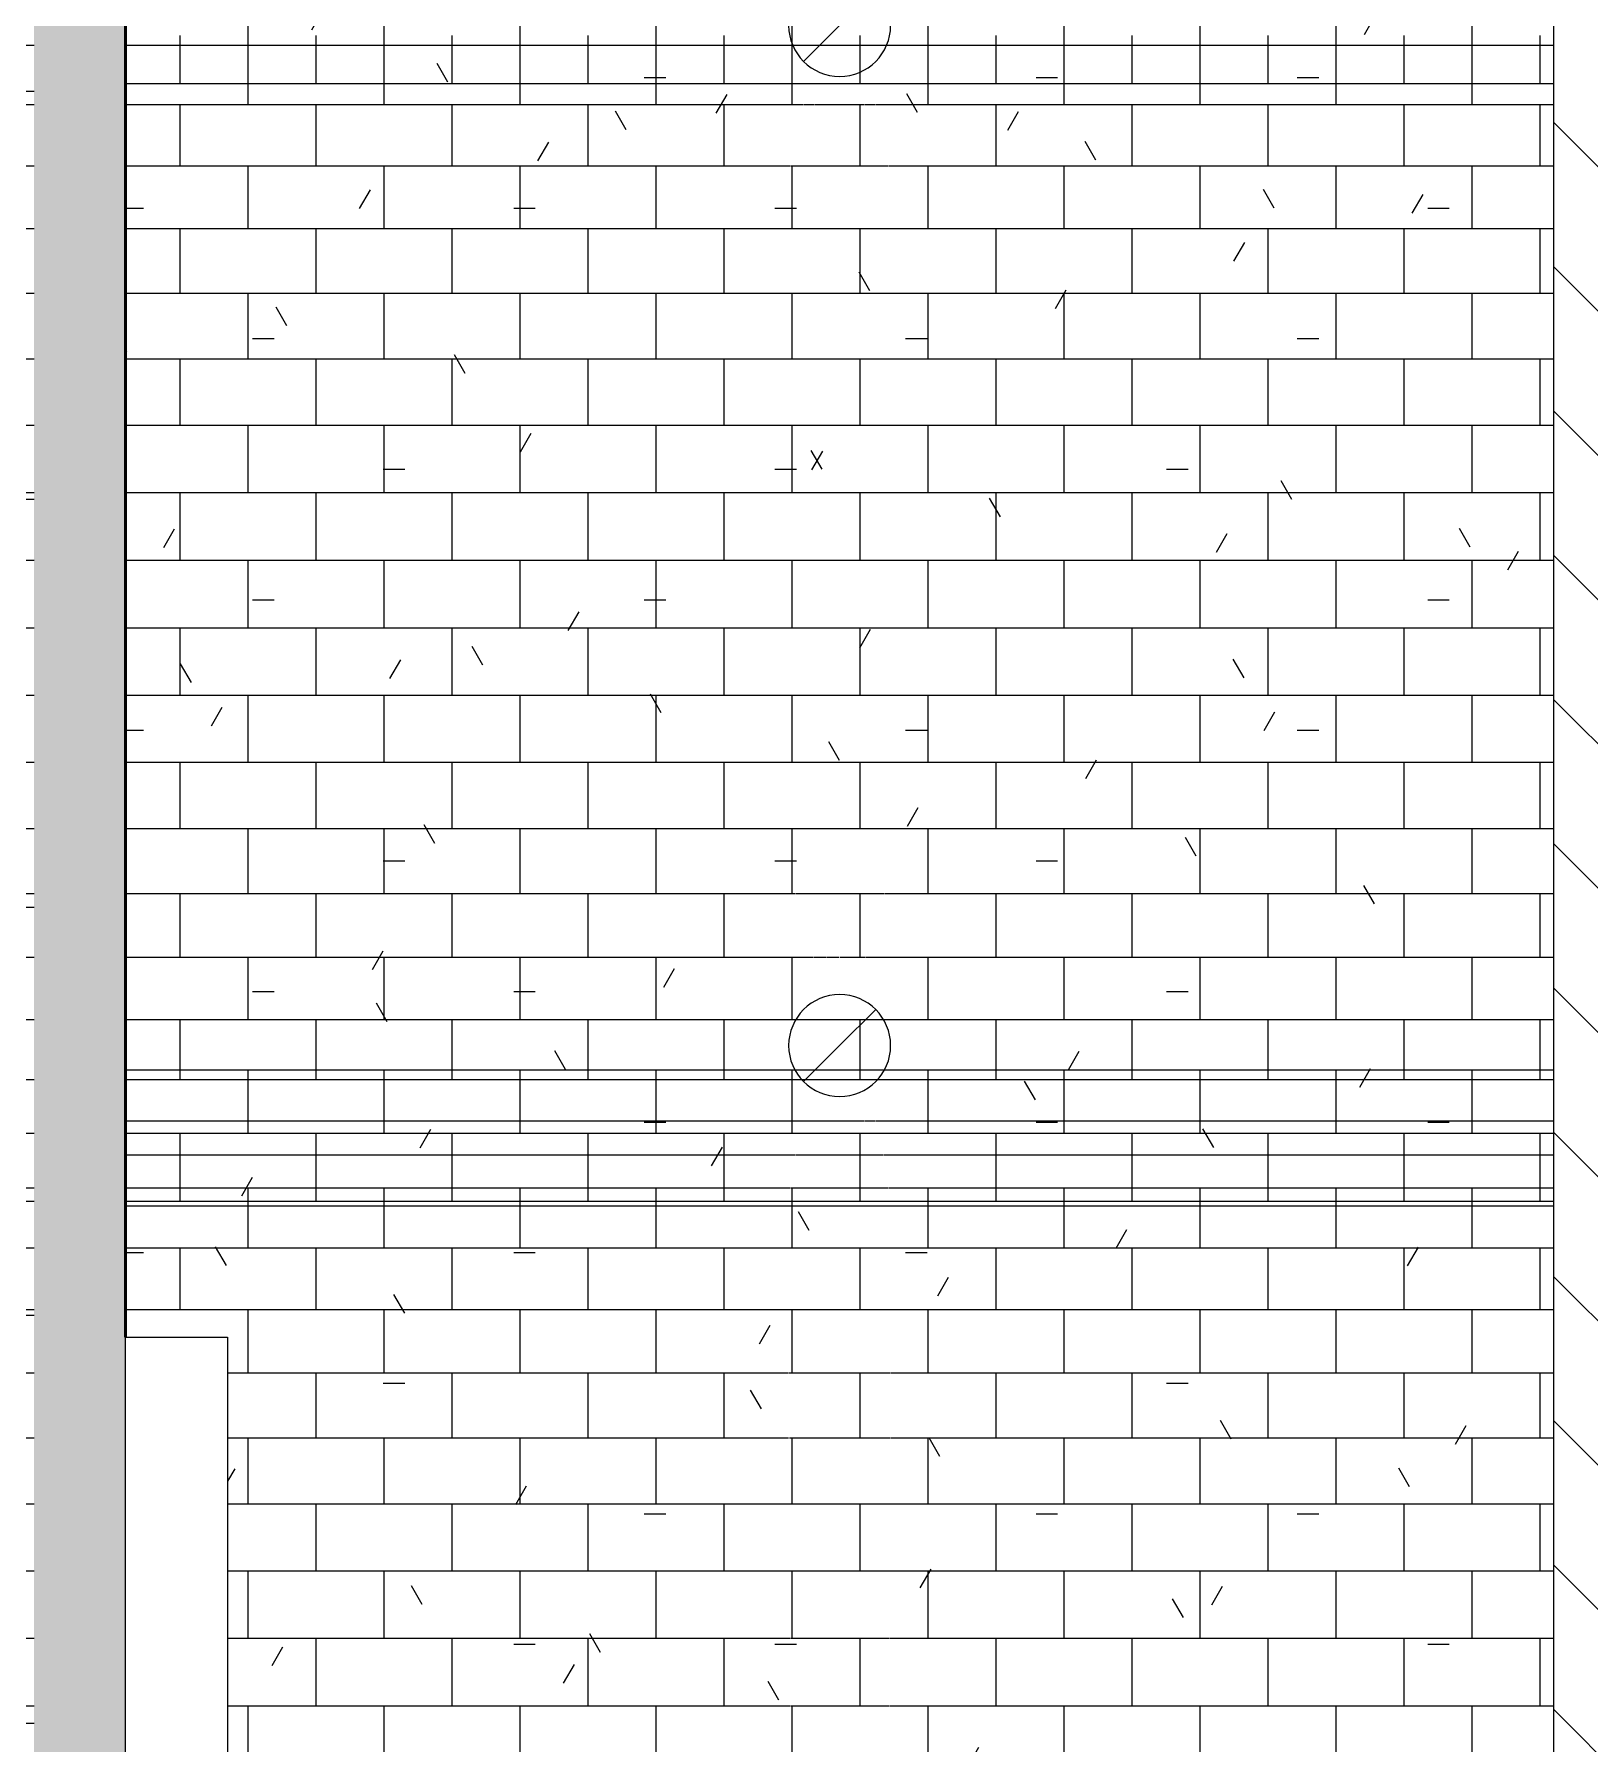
# Model space of a CAD drawing. Header units: inches. Extents: x -956 to 966, y -1111 to 895.
# Drawn here: x 716.8 to 808.3, y 362.8 to 463.4 of the extents above; entities that cross this region are included whole.
import ezdxf

# ---------------------------------------------------------------- set-up
doc = ezdxf.new("R2010")
doc.units = ezdxf.units.IN
doc.header["$MEASUREMENT"] = 0
for name, color, linetype, lineweight in [('A-CLNG', 13, 'Continuous', 13), ('A-CLNG-PATT', 13, 'Continuous', 13), ('A-WALL', 113, 'Continuous', 13), ('A-WALL-PATT', 111, 'Continuous', 13), ('E-LITE-EQPM', 33, 'Continuous', 9), ('I-WALL', 2, 'Continuous', 13), ('Q-SPCQ', 91, 'Continuous', 13)]:
    doc.layers.add(name, color=color, linetype=linetype, lineweight=lineweight)
pattern_1 = [(0, (1137.336, 474.714), (0, -4), []), (270, (1137.336, 474.714), (-4, -4), [4, -4])]

# ---------------------------------------------------------------- blocks, each defined once
blk = doc.blocks.new('FP_1_82-7TH FLOOR TELECOM OVERHEAD ROUTING PLAN')
at = {"layer": 'A-CLNG-PATT', "color": 50}
for p, q in [((618.05, 462.72), (716.77, 462.72)), ((722.15, 462.72), (761.25, 462.72)), ((725.34, 463.29), (725.34, 462.72)), ((729.34, 462.72), (729.34, 460.44)), ((733.34, 463.29), (733.34, 462.72)), ((737.34, 462.72), (737.34, 460.44)), ((741.34, 463.29), (741.34, 462.72)), ((745.34, 462.72), (745.34, 460.44)), ((749.34, 463.29), (749.34, 462.72)), ((753.34, 462.72), (753.34, 460.44)), ((757.34, 463.29), (757.34, 462.72)), ((761.25, 462.72), (761.41, 462.72)), ((761.34, 462.72), (761.34, 460.44)), ((761.41, 462.72), (766.88, 462.72)), ((765.34, 463.29), (765.34, 462.72)), ((766.88, 462.72), (767.04, 462.72)), ((767.05, 462.72), (806.15, 462.72)), ((769.34, 462.72), (769.34, 460.44)), ((773.34, 463.29), (773.34, 462.72)), ((777.34, 462.72), (777.34, 460.44)), ((781.34, 463.29), (781.34, 462.72)), ((785.34, 462.72), (785.34, 460.44)), ((789.34, 463.29), (789.34, 462.72)), ((793.34, 462.72), (793.34, 460.44)), ((797.34, 463.29), (797.34, 462.72)), ((801.34, 462.72), (801.34, 460.44)), ((805.34, 463.29), (805.34, 462.72)), ((729.34, 460.44), (729.34, 459.23)), ((737.34, 460.44), (737.34, 459.23)), ((745.34, 460.44), (745.34, 459.23)), ((753.34, 460.44), (753.34, 459.23)), ((761.34, 460.41), (761.34, 459.23)), ((769.34, 460.41), (769.34, 459.23)), ((777.34, 460.44), (777.34, 459.23)), ((785.34, 460.44), (785.34, 459.23)), ((793.34, 460.44), (793.34, 459.23)), ((801.34, 460.44), (801.34, 459.23)), ((648.03, 459.23), (716.77, 459.23)), ((722.15, 459.23), (761.25, 459.23)), ((725.34, 459.23), (725.34, 455.63)), ((733.34, 459.23), (733.34, 455.63)), ((741.34, 459.23), (741.34, 455.63)), ((749.34, 459.23), (749.34, 455.63)), ((757.34, 459.23), (757.34, 455.63)), ((761.27, 459.23), (761.55, 459.23)), ((761.58, 459.23), (762.03, 459.23)), ((762.06, 459.23), (762.65, 459.23)), ((762.68, 459.23), (763.37, 459.23)), ((763.4, 459.23), (764.9, 459.23)), ((764.92, 459.23), (765.62, 459.23)), ((765.34, 459.23), (765.34, 455.63)), ((765.65, 459.23), (766.24, 459.23)), ((766.27, 459.23), (766.72, 459.23)), ((766.75, 459.23), (767.03, 459.23)), ((767.05, 459.23), (806.15, 459.23)), ((773.34, 459.23), (773.34, 455.63)), ((781.34, 459.23), (781.34, 455.63)), ((789.34, 459.23), (789.34, 455.63)), ((797.34, 459.23), (797.34, 455.63)), ((805.34, 459.23), (805.34, 455.63)), ((648.03, 455.63), (716.77, 455.63)), ((722.15, 455.63), (761.25, 455.63)), ((729.34, 455.63), (729.34, 451.93)), ((737.34, 455.63), (737.34, 451.93)), ((745.34, 455.63), (745.34, 451.93)), ((753.34, 455.63), (753.34, 451.93)), ((761.29, 455.63), (767.01, 455.63)), ((761.34, 455.63), (761.34, 451.93)), ((767.05, 455.63), (806.15, 455.63)), ((769.34, 455.63), (769.34, 451.93)), ((777.34, 455.63), (777.34, 451.93)), ((785.34, 455.63), (785.34, 451.93)), ((793.34, 455.63), (793.34, 451.93)), ((801.34, 455.63), (801.34, 451.93)), ((648.03, 451.93), (716.77, 451.93)), ((722.15, 451.93), (806.15, 451.93)), ((725.34, 451.93), (725.34, 448.13)), ((733.34, 451.93), (733.34, 448.13)), ((741.34, 451.93), (741.34, 448.13)), ((749.34, 451.93), (749.34, 448.13)), ((757.34, 451.93), (757.34, 448.13)), ((765.34, 451.93), (765.34, 448.13)), ((773.34, 451.93), (773.34, 448.13)), ((781.34, 451.93), (781.34, 448.13)), ((789.34, 451.93), (789.34, 448.13)), ((797.34, 451.93), (797.34, 448.13)), ((805.34, 451.93), (805.34, 448.13)), ((648.03, 448.13), (716.77, 448.13)), ((722.15, 448.13), (806.15, 448.13)), ((729.34, 448.13), (729.34, 444.27)), ((737.34, 448.13), (737.34, 444.27)), ((745.34, 448.13), (745.34, 444.27)), ((753.34, 448.13), (753.34, 444.27)), ((761.34, 448.13), (761.34, 444.27)), ((769.34, 448.13), (769.34, 444.27)), ((777.34, 448.13), (777.34, 444.27)), ((785.34, 448.13), (785.34, 444.27)), ((793.34, 448.13), (793.34, 444.27)), ((801.34, 448.13), (801.34, 444.27)), ((648.03, 444.27), (716.77, 444.27)), ((722.15, 444.27), (806.15, 444.27)), ((725.34, 444.27), (725.34, 440.36)), ((733.34, 444.27), (733.34, 440.36)), ((741.34, 444.27), (741.34, 440.36)), ((749.34, 444.27), (749.34, 440.36)), ((757.34, 444.27), (757.34, 440.36)), ((765.34, 444.27), (765.34, 440.36)), ((773.34, 444.27), (773.34, 440.36)), ((781.34, 444.27), (781.34, 440.36)), ((789.34, 444.27), (789.34, 440.36)), ((797.34, 444.27), (797.34, 440.36)), ((805.34, 444.27), (805.34, 440.36)), ((648.03, 440.36), (716.77, 440.36)), ((722.15, 440.36), (806.15, 440.36)), ((729.34, 440.36), (729.34, 436.4)), ((737.34, 440.36), (737.34, 436.4)), ((745.34, 440.36), (745.34, 436.4)), ((753.34, 440.36), (753.34, 436.4)), ((761.34, 440.36), (761.34, 436.4)), ((769.34, 440.36), (769.34, 436.4)), ((777.34, 440.36), (777.34, 436.4)), ((785.34, 440.36), (785.34, 436.4)), ((793.34, 440.36), (793.34, 436.4)), ((801.34, 440.36), (801.34, 436.4)), ((648.03, 436.4), (716.77, 436.4)), ((722.15, 436.4), (806.15, 436.4)), ((725.34, 436.4), (725.34, 432.43)), ((733.34, 436.4), (733.34, 432.43)), ((741.34, 436.4), (741.34, 432.43)), ((749.34, 436.4), (749.34, 432.43)), ((757.34, 436.4), (757.34, 432.43)), ((765.34, 436.4), (765.34, 432.43)), ((773.34, 436.4), (773.34, 432.43)), ((781.34, 436.4), (781.34, 432.43)), ((789.34, 436.4), (789.34, 432.43)), ((797.34, 436.4), (797.34, 432.43)), ((805.34, 436.4), (805.34, 432.43)), ((618.05, 432.43), (716.77, 432.43)), ((722.15, 432.43), (806.15, 432.43)), ((729.34, 432.43), (729.34, 428.45)), ((737.34, 432.43), (737.34, 428.45)), ((745.34, 432.43), (745.34, 428.45)), ((753.34, 432.43), (753.34, 428.45)), ((761.34, 432.43), (761.34, 428.45)), ((769.34, 432.43), (769.34, 428.45)), ((777.34, 432.43), (777.34, 428.45)), ((785.34, 432.43), (785.34, 428.45)), ((793.34, 432.43), (793.34, 428.45)), ((801.34, 432.43), (801.34, 428.45)), ((618.05, 428.45), (716.77, 428.45)), ((722.15, 428.45), (806.15, 428.45)), ((725.34, 428.45), (725.34, 424.48)), ((733.34, 428.45), (733.34, 424.48)), ((741.34, 428.45), (741.34, 424.48)), ((749.34, 428.45), (749.34, 424.48)), ((757.34, 428.45), (757.34, 424.48)), ((765.34, 428.45), (765.34, 424.48)), ((773.34, 428.45), (773.34, 424.48)), ((781.34, 428.45), (781.34, 424.48)), ((789.34, 428.45), (789.34, 424.48)), ((797.34, 428.45), (797.34, 424.48)), ((805.34, 428.45), (805.34, 424.48)), ((618.05, 424.48), (716.77, 424.48)), ((722.15, 424.48), (806.15, 424.48)), ((729.34, 424.48), (729.34, 420.54)), ((737.34, 424.48), (737.34, 420.54)), ((745.34, 424.48), (745.34, 420.54)), ((753.34, 424.48), (753.34, 420.54)), ((761.34, 424.48), (761.34, 420.54)), ((769.34, 424.48), (769.34, 420.54)), ((777.34, 424.48), (777.34, 420.54)), ((785.34, 424.48), (785.34, 420.54)), ((793.34, 424.48), (793.34, 420.54)), ((801.34, 424.48), (801.34, 420.54)), ((618.05, 420.54), (716.77, 420.54)), ((722.15, 420.54), (806.15, 420.54)), ((725.34, 420.54), (725.34, 416.65)), ((733.34, 420.54), (733.34, 416.65)), ((741.34, 420.54), (741.34, 416.65)), ((749.34, 420.54), (749.34, 416.65)), ((757.34, 420.54), (757.34, 416.65)), ((765.34, 420.54), (765.34, 416.65)), ((773.34, 420.54), (773.34, 416.65)), ((781.34, 420.54), (781.34, 416.65)), ((789.34, 420.54), (789.34, 416.65)), ((797.34, 420.54), (797.34, 416.65)), ((805.34, 420.54), (805.34, 416.65)), ((618.05, 416.65), (716.77, 416.65)), ((722.15, 416.65), (806.15, 416.65)), ((729.34, 416.65), (729.34, 412.82)), ((737.34, 416.65), (737.34, 412.82)), ((745.34, 416.65), (745.34, 412.82)), ((753.34, 416.65), (753.34, 412.82)), ((761.34, 416.65), (761.34, 412.82)), ((769.34, 416.65), (769.34, 412.82)), ((777.34, 416.65), (777.34, 412.82)), ((785.34, 416.65), (785.34, 412.82)), ((793.34, 416.65), (793.34, 412.82)), ((801.34, 416.65), (801.34, 412.82)), ((618.05, 412.82), (716.77, 412.82)), ((722.15, 412.82), (761.51, 412.82)), ((725.34, 412.82), (725.34, 409.07)), ((733.34, 412.82), (733.34, 409.07)), ((741.34, 412.82), (741.34, 409.07)), ((749.34, 412.82), (749.34, 409.07)), ((757.34, 412.82), (757.34, 409.07)), ((761.55, 412.82), (766.75, 412.82)), ((765.34, 412.82), (765.34, 409.07)), ((766.78, 412.82), (806.15, 412.82)), ((773.34, 412.82), (773.34, 409.07)), ((781.34, 412.82), (781.34, 409.07)), ((789.34, 412.82), (789.34, 409.07)), ((797.34, 412.82), (797.34, 409.07)), ((805.34, 412.82), (805.34, 409.07)), ((618.05, 409.07), (716.77, 409.07)), ((722.15, 409.07), (761.53, 409.07)), ((729.34, 409.07), (729.34, 405.42)), ((737.34, 409.07), (737.34, 405.42)), ((745.34, 409.07), (745.34, 405.42)), ((753.34, 409.07), (753.34, 405.42)), ((761.34, 409.07), (761.34, 405.42)), ((761.55, 409.07), (762, 409.07)), ((762.03, 409.07), (762.62, 409.07)), ((762.65, 409.07), (763.34, 409.07)), ((763.37, 409.07), (764.12, 409.07)), ((764.18, 409.07), (764.92, 409.07)), ((764.95, 409.07), (765.65, 409.07)), ((765.68, 409.07), (766.27, 409.07)), ((766.3, 409.07), (766.75, 409.07)), ((766.77, 409.07), (806.15, 409.07)), ((769.34, 409.07), (769.34, 405.42)), ((777.34, 409.07), (777.34, 405.42)), ((785.34, 409.07), (785.34, 405.42)), ((793.34, 409.07), (793.34, 405.42)), ((801.34, 409.07), (801.34, 405.42)), ((618.05, 405.42), (716.77, 405.42)), ((722.15, 405.42), (761.55, 405.42)), ((725.34, 405.42), (725.34, 402.44)), ((733.34, 405.42), (733.34, 402.44)), ((741.34, 405.42), (741.34, 402.44)), ((749.34, 405.42), (749.34, 402.44)), ((757.34, 405.42), (757.34, 402.44)), ((766.75, 405.42), (806.15, 405.42)), ((773.34, 405.42), (773.34, 402.44)), ((781.34, 405.42), (781.34, 402.44)), ((789.34, 405.42), (789.34, 402.44)), ((797.34, 405.42), (797.34, 402.44)), ((805.34, 405.42), (805.34, 402.44)), ((725.34, 402.44), (725.34, 401.88)), ((733.34, 402.44), (733.34, 401.88)), ((741.34, 402.44), (741.34, 401.88)), ((749.34, 402.44), (749.34, 401.88)), ((757.34, 402.44), (757.34, 401.88)), ((765.34, 402.44), (765.34, 401.88)), ((773.34, 402.44), (773.34, 401.88)), ((781.34, 402.44), (781.34, 401.88)), ((789.34, 402.44), (789.34, 401.88)), ((797.34, 402.44), (797.34, 401.88)), ((805.34, 402.44), (805.34, 401.88)), ((618.05, 401.88), (716.77, 401.88)), ((722.15, 401.88), (761.15, 401.88)), ((729.34, 401.88), (729.34, 399.6)), ((737.34, 401.88), (737.34, 399.6)), ((745.34, 401.88), (745.34, 399.6)), ((753.34, 401.88), (753.34, 399.6)), ((761.15, 401.88), (761.25, 401.88)), ((761.26, 401.88), (761.55, 401.88)), ((761.34, 401.88), (761.34, 399.6)), ((761.55, 401.88), (761.94, 401.88)), ((761.94, 401.88), (766.36, 401.88)), ((766.36, 401.88), (766.74, 401.88)), ((766.75, 401.88), (767.04, 401.88)), ((767.05, 401.88), (767.14, 401.88)), ((767.15, 401.88), (806.15, 401.88)), ((769.34, 401.88), (769.34, 399.6)), ((777.34, 401.88), (777.34, 399.6)), ((785.34, 401.88), (785.34, 399.6)), ((793.34, 401.88), (793.34, 399.6)), ((801.34, 401.88), (801.34, 399.6))]:
    blk.add_line(p, q, dxfattribs=at)
at = {"layer": 'A-CLNG-PATT', "color": 253}
for p, q in [((761.58, 405.42), (766.72, 405.42)), ((765.34, 405.42), (765.34, 402.44))]:
    blk.add_line(p, q, dxfattribs=at)
blk = doc.blocks.new('FP_1_83-7TH FLOOR TELECOM OVERHEAD ROUTING PLAN')
at = {"layer": 'A-CLNG-PATT', "color": 50}
for p, q in [((725.34, 397.29), (725.34, 395.52)), ((733.34, 397.29), (733.34, 395.52)), ((741.34, 397.29), (741.34, 395.52)), ((749.34, 397.26), (749.34, 395.52)), ((757.34, 397.29), (757.34, 395.52)), ((765.34, 397.29), (765.34, 395.52)), ((773.34, 397.29), (773.34, 395.52)), ((781.34, 397.29), (781.34, 395.52)), ((789.34, 397.29), (789.34, 395.52)), ((797.34, 397.29), (797.34, 395.52)), ((805.34, 397.29), (805.34, 395.52)), ((618.05, 395.52), (716.77, 395.52)), ((722.15, 395.52), (761.15, 395.52)), ((729.34, 395.52), (729.34, 394.44)), ((737.34, 395.52), (737.34, 394.44)), ((745.34, 395.52), (745.34, 394.44)), ((753.34, 395.52), (753.34, 394.44)), ((761.16, 395.52), (761.25, 395.52)), ((761.29, 395.52), (767.01, 395.52)), ((761.34, 395.52), (761.34, 394.44)), ((767.05, 395.52), (767.13, 395.52)), ((767.15, 395.52), (806.15, 395.52)), ((769.34, 395.52), (769.34, 394.44)), ((777.34, 395.52), (777.34, 394.44)), ((785.34, 395.52), (785.34, 394.44)), ((793.34, 395.52), (793.34, 394.44)), ((801.34, 395.52), (801.34, 394.44)), ((729.34, 394.44), (729.34, 391.99)), ((737.34, 394.44), (737.34, 391.99)), ((745.34, 394.44), (745.34, 391.99)), ((753.34, 394.44), (753.34, 391.99)), ((761.34, 394.44), (761.34, 391.99)), ((769.34, 394.44), (769.34, 391.99)), ((777.34, 394.44), (777.34, 391.99)), ((785.34, 394.44), (785.34, 391.99)), ((793.34, 394.44), (793.34, 391.99)), ((801.34, 394.44), (801.34, 391.99)), ((618.05, 391.99), (716.77, 391.99)), ((722.15, 391.99), (761.15, 391.99)), ((725.34, 391.99), (725.34, 388.35)), ((733.34, 391.99), (733.34, 388.35)), ((741.34, 391.99), (741.34, 388.35)), ((749.34, 391.99), (749.34, 388.35)), ((757.34, 391.99), (757.34, 388.35)), ((761.17, 391.99), (767.13, 391.99)), ((765.34, 391.99), (765.34, 388.35)), ((767.15, 391.99), (806.15, 391.99)), ((773.34, 391.99), (773.34, 388.35)), ((781.34, 391.99), (781.34, 388.35)), ((789.34, 391.99), (789.34, 388.35)), ((797.34, 391.99), (797.34, 388.35)), ((805.34, 391.99), (805.34, 388.35)), ((618.05, 388.35), (716.77, 388.35)), ((722.15, 388.35), (761.15, 388.35)), ((729.34, 388.35), (729.34, 384.62)), ((737.34, 388.35), (737.34, 384.62)), ((745.34, 388.35), (745.34, 384.62)), ((753.34, 388.35), (753.34, 384.62)), ((761.17, 388.35), (767.12, 388.35)), ((761.34, 388.35), (761.34, 384.62)), ((767.15, 388.35), (806.15, 388.35)), ((769.34, 388.35), (769.34, 384.62)), ((777.34, 388.35), (777.34, 384.62)), ((785.34, 388.35), (785.34, 384.62)), ((793.34, 388.35), (793.34, 384.62)), ((801.34, 388.35), (801.34, 384.62)), ((648.03, 384.62), (716.77, 384.62)), ((728.15, 384.62), (761.15, 384.62)), ((733.34, 384.62), (733.34, 380.8)), ((741.34, 384.62), (741.34, 380.8)), ((749.34, 384.62), (749.34, 380.8)), ((757.34, 384.62), (757.34, 380.8)), ((761.18, 384.62), (767.11, 384.62)), ((765.34, 384.62), (765.34, 380.8)), ((767.15, 384.62), (806.15, 384.62)), ((773.34, 384.62), (773.34, 380.8)), ((781.34, 384.62), (781.34, 380.8)), ((789.34, 384.62), (789.34, 380.8)), ((797.34, 384.62), (797.34, 380.8)), ((805.34, 384.62), (805.34, 380.8)), ((648.03, 380.8), (716.77, 380.8)), ((728.15, 380.8), (745.15, 380.8)), ((729.34, 380.8), (729.34, 376.92)), ((737.34, 380.8), (737.34, 376.92)), ((745.16, 380.8), (761.15, 380.8)), ((745.34, 380.8), (745.34, 376.92)), ((753.34, 380.8), (753.34, 376.92)), ((761.19, 380.8), (767.11, 380.8)), ((761.34, 380.8), (761.34, 376.92)), ((767.15, 380.8), (806.15, 380.8)), ((769.34, 380.8), (769.34, 376.92)), ((777.34, 380.8), (777.34, 376.92)), ((785.34, 380.8), (785.34, 376.92)), ((793.34, 380.8), (793.34, 376.92)), ((801.34, 380.8), (801.34, 376.92)), ((648.03, 376.92), (716.77, 376.92)), ((728.15, 376.92), (806.15, 376.92)), ((733.34, 376.92), (733.34, 372.99)), ((741.34, 376.92), (741.34, 372.99)), ((749.34, 376.92), (749.34, 372.99)), ((757.34, 376.92), (757.34, 372.99)), ((765.34, 376.92), (765.34, 372.99)), ((773.34, 376.92), (773.34, 372.99)), ((781.34, 376.92), (781.34, 372.99)), ((789.34, 376.92), (789.34, 372.99)), ((797.34, 376.92), (797.34, 372.99)), ((805.34, 376.92), (805.34, 372.99)), ((648.03, 372.99), (716.77, 372.99)), ((728.15, 372.99), (806.15, 372.99)), ((729.34, 372.99), (729.34, 369.02)), ((737.34, 372.99), (737.34, 369.02)), ((745.34, 372.99), (745.34, 369.02)), ((753.34, 372.99), (753.34, 369.02)), ((761.34, 372.99), (761.34, 369.02)), ((769.34, 372.99), (769.34, 369.02)), ((777.34, 372.99), (777.34, 369.02)), ((785.34, 372.99), (785.34, 369.02)), ((793.34, 372.99), (793.34, 369.02)), ((801.34, 372.99), (801.34, 369.02)), ((648.03, 369.02), (716.77, 369.02)), ((728.15, 369.02), (761.21, 369.02)), ((733.34, 369.02), (733.34, 365.04)), ((741.34, 369.02), (741.34, 365.04)), ((749.34, 369.02), (749.34, 365.04)), ((757.34, 369.02), (757.34, 365.04)), ((761.25, 369.02), (767.05, 369.02)), ((765.34, 369.02), (765.34, 365.04)), ((767.09, 369.02), (806.15, 369.02)), ((773.34, 369.02), (773.34, 365.04)), ((781.34, 369.02), (781.34, 365.04)), ((789.34, 369.02), (789.34, 365.04)), ((797.34, 369.02), (797.34, 365.04)), ((805.34, 369.02), (805.34, 365.04)), ((648.03, 365.04), (716.77, 365.04)), ((728.15, 365.04), (761.21, 365.04)), ((729.34, 365.04), (729.34, 361.07)), ((737.34, 365.04), (737.34, 361.07)), ((745.34, 365.04), (745.34, 361.07)), ((753.34, 365.04), (753.34, 361.07)), ((761.25, 365.04), (767.05, 365.04)), ((761.34, 365.04), (761.34, 361.07)), ((767.08, 365.04), (806.15, 365.04)), ((769.34, 365.04), (769.34, 361.07)), ((777.34, 365.04), (777.34, 361.07)), ((785.34, 365.04), (785.34, 361.07)), ((793.34, 365.04), (793.34, 361.07)), ((801.34, 365.04), (801.34, 361.07))]:
    blk.add_line(p, q, dxfattribs=at)
blk = doc.blocks.new('7th Floor Vault5 - 7th Floor Vault-3167908-7TH FLOOR TELECOM OVERHEAD ROUTING PLAN')
at = {"layer": 'A-CLNG-PATT'}
h = blk.add_hatch(dxfattribs=at)
h.set_pattern_fill('FP1_28', color=253, style=0, pattern_type=2)
h.set_pattern_definition(pattern_1)
h.paths.add_polyline_path([(796.29, 460.44), (806.15, 460.44), (806.15, 468.44), (722.15, 468.44), (722.15, 460.44), (792.94, 460.44)], flags=0)
h.paths.add_polyline_path([(715.46, 460.44), (716.77, 460.44), (716.77, 468.44), (618.05, 468.44), (618.05, 460.44), (685.76, 460.44)], flags=0)
h = blk.add_hatch(dxfattribs=at)
h.set_pattern_fill('FP1_28', color=253, style=0, pattern_type=2)
h.set_pattern_definition(pattern_1)
h.paths.add_polyline_path([(806.15, 394.44), (806.15, 402.44), (722.15, 402.44), (722.15, 394.44), (804.56, 394.44)], flags=0)
h.paths.add_polyline_path([(716.77, 394.44), (716.77, 402.44), (618.05, 402.44), (618.05, 394.44), (715.46, 394.44)], flags=0)
at = {"layer": 'A-CLNG', "color": 10, "lineweight": 9}
for p, q in [((761.25, 460.44), (722.15, 460.44)), ((761.25, 460.44), (722.15, 460.44)), ((761.55, 460.44), (761.26, 460.44)), ((761.55, 460.44), (761.26, 460.44)), ((762.03, 460.44), (761.57, 460.44)), ((762.03, 460.44), (761.57, 460.44)), ((762.65, 460.44), (762.04, 460.44)), ((762.65, 460.44), (762.04, 460.44)), ((763.37, 460.44), (762.66, 460.44)), ((763.37, 460.44), (762.66, 460.44)), ((764.92, 460.44), (763.38, 460.44)), ((764.92, 460.44), (763.38, 460.44)), ((765.64, 460.44), (764.92, 460.44)), ((765.64, 460.44), (764.92, 460.44)), ((766.25, 460.44), (765.65, 460.44)), ((766.25, 460.44), (765.65, 460.44)), ((766.73, 460.44), (766.27, 460.44)), ((766.73, 460.44), (766.27, 460.44)), ((767.03, 460.44), (766.75, 460.44)), ((767.03, 460.44), (766.75, 460.44)), ((806.15, 460.44), (767.05, 460.44)), ((806.15, 460.44), (767.05, 460.44)), ((761.15, 402.44), (722.15, 402.44)), ((761.15, 402.44), (722.15, 402.44)), ((761.25, 402.44), (761.15, 402.44)), ((761.25, 402.44), (761.15, 402.44)), ((761.52, 402.44), (761.25, 402.44)), ((761.52, 402.44), (761.25, 402.44)), ((766.77, 402.44), (761.52, 402.44)), ((767.04, 402.44), (766.77, 402.44)), ((767.04, 402.44), (766.77, 402.44)), ((767.15, 402.44), (767.05, 402.44)), ((767.15, 402.44), (767.05, 402.44)), ((806.15, 402.44), (767.15, 402.44)), ((806.15, 402.44), (767.15, 402.44)), ((761.15, 399.44), (722.15, 399.44)), ((761.25, 399.44), (761.16, 399.44)), ((761.55, 399.44), (761.27, 399.44)), ((762.03, 399.44), (761.57, 399.44)), ((762.65, 399.44), (762.05, 399.44)), ((763.37, 399.44), (762.67, 399.44)), ((764.9, 399.44), (763.39, 399.44)), ((765.62, 399.44), (764.92, 399.44)), ((766.24, 399.44), (765.65, 399.44)), ((766.72, 399.44), (766.27, 399.44)), ((767.03, 399.44), (766.75, 399.44)), ((767.14, 399.44), (767.05, 399.44)), ((806.15, 399.44), (767.15, 399.44)), ((761.15, 397.44), (722.15, 397.44)), ((761.25, 397.44), (761.16, 397.44)), ((761.55, 397.44), (761.28, 397.44)), ((766.7, 397.44), (761.59, 397.44)), ((767.02, 397.44), (766.75, 397.44)), ((767.14, 397.44), (767.05, 397.44)), ((806.15, 397.44), (767.15, 397.44)), ((761.15, 394.44), (722.15, 394.44)), ((761.15, 394.44), (722.15, 394.44)), ((767.13, 394.44), (761.16, 394.44)), ((767.13, 394.44), (761.16, 394.44)), ((806.15, 394.44), (767.15, 394.44)), ((806.15, 394.44), (767.15, 394.44))]:
    blk.add_line(p, q, dxfattribs=at)
at = {"layer": 'A-CLNG', "color": 9, "lineweight": 9}
blk.add_line((766.77, 402.44), (761.52, 402.44), dxfattribs=at)
for name in ['FP_1_82-7TH FLOOR TELECOM OVERHEAD ROUTING PLAN', 'FP_1_83-7TH FLOOR TELECOM OVERHEAD ROUTING PLAN']:
    blk.add_blockref(name, (0, 0), dxfattribs=at)
blk = doc.blocks.new('Downlight - Recessed Can - 6_ Incandescent - 277V-3276897-7TH FLOOR TELECOM OVERHEAD ROUTING PLAN')
at = {"layer": 'E-LITE-EQPM', "color": 9}
for q in [(2.12, 2.12), (-2.12, -2.12)]:
    blk.add_line((0, 0), q, dxfattribs=at)
for start, end in [(360, 180), (180, 360)]:
    blk.add_arc((0, 0), 3, start, end, dxfattribs=at)
blk = doc.blocks.new('Light Box - Light Box-4680645-7TH FLOOR TELECOM OVERHEAD ROUTING PLAN')
at = {"layer": 'Q-SPCQ', "color": 9, "lineweight": 9}
for p, q in [((-24, 2.6875), (-24, 8.6875)), ((-24, 8.6875), (24, 8.6875)), ((24, 8.6875), (24, 2.6875)), ((24, 2.6875), (-24, 2.6875))]:
    blk.add_line(p, q, dxfattribs=at)

msp = doc.modelspace()

# ---------------------------------------------------------------- hatches: boundary and pattern name
at = {"layer": 'A-CLNG-PATT'}
h = msp.add_hatch(dxfattribs=at)
h.set_pattern_fill('FP1_15', color=253, style=0, pattern_type=2)
h.set_pattern_definition([(0, (-527.97, -475.994), (0, -24), []), (270, (-527.97, -475.994), (-24, -1e-15), [])])
h.paths.add_polyline_path([(566.96, 244.69), (716.77, 244.69), (716.77, 532.01), (624.9, 532.01), (624.9, 514.88), (606.4, 514.88), (606.4, 532.01), (554.78, 532.01), (554.78, 244.69), (559.19, 244.69)], flags=0)
h.paths.add_polyline_path([(625.68, 264.38), (604.68, 264.38), (604.68, 284.88), (625.68, 284.88), (625.68, 266.63)], flags=0)
h.paths.add_polyline_path([(608.65, 266.63), (623.43, 266.63), (623.43, 282.63), (606.93, 282.63), (606.93, 266.63)], flags=0)
h.paths.add_polyline_path([(608.65, 267.63), (608.65, 281.63), (622.65, 281.63), (622.65, 267.63)], flags=0)
h.paths.add_polyline_path([(648.03, 292.01), (624.03, 292.01), (624.03, 316.01), (648.03, 316.01), (648.03, 311.89)], flags=0)
h.paths.add_polyline_path([(648.03, 364.01), (624.03, 364.01), (624.03, 388.01), (648.03, 388.01), (648.03, 371.3)], flags=0)
h.paths.add_polyline_path([(626.36, 436.01), (624.03, 436.01), (624.03, 460.01), (648.03, 460.01), (648.03, 436.01)], flags=0)
h = msp.add_hatch(dxfattribs=at)
h.set_pattern_fill('FP1_12', color=253, style=0, pattern_type=2)
h.set_pattern_definition([(0, (0, 0), (30.72, 7.68), [1.267, -21.773, 1.267, -21.773, -122.88]), (0, (0, 0), (30.72, 7.68), [-46.08, 1.267, -44.813, 1.267, -21.773, -53.76]), (0, (0, 0), (30.72, 7.68), [-115.2, 1.267, -14.093, 1.267, -37.133]), (120, (11.52, 3.84), (-22.011075, 22.7643), [1.267, -21.773, 1.267, -21.773, -122.88]), (120, (11.52, 3.84), (-22.011075, 22.7643), [-46.08, 1.267, -44.813, 1.267, -21.773, -53.76]), (120, (11.52, 3.84), (-22.011075, 22.7643), [-115.2, 1.267, -14.093, 1.267, -37.133]), (240, (15.36, 19.2), (-8.708925, -30.4443), [1.267, -21.773, 1.267, -21.773, -122.88]), (240, (15.36, 19.2), (-8.708925, -30.4443), [-46.08, 1.267, -44.813, 1.267, -21.773, -53.76]), (240, (15.36, 19.2), (-8.708925, -30.4443), [-115.2, 1.267, -14.093, 1.267, -37.133])])
h.paths.add_polyline_path([(774.86, -48.37), (798.15, -48.37), (798.15, -20.37), (806.15, -20.37), (806.15, 520.13), (722.15, 520.13), (722.15, 386.72), (728.15, 386.72), (728.15, 338.72), (722.15, 338.72), (722.15, 206.72), (728.15, 206.72), (728.15, 158.72), (722.15, 158.72), (722.15, -48.37), (745.16, -48.37)], flags=0)
h.paths.add_polyline_path([(764.15, -19.12), (763.37, -19.02), (762.65, -18.72), (762.03, -18.24), (761.55, -17.62), (761.25, -16.9), (761.15, -16.12), (761.25, -15.34), (761.55, -14.62), (762.03, -14), (762.65, -13.52), (763.37, -13.22), (764.15, -13.12), (764.92, -13.22), (765.65, -13.52), (766.27, -14), (766.75, -14.62), (767.05, -15.34), (767.15, -16.12), (767.05, -16.9), (766.75, -17.62), (766.27, -18.24), (765.65, -18.72), (764.92, -19.02)], flags=0)
h.paths.add_polyline_path([(764.15, 40.88), (763.37, 40.98), (762.65, 41.28), (762.03, 41.76), (761.55, 42.38), (761.25, 43.1), (761.15, 43.88), (761.25, 44.66), (761.55, 45.38), (762.03, 46), (762.65, 46.48), (763.37, 46.78), (764.15, 46.88), (764.92, 46.78), (765.65, 46.48), (766.27, 46), (766.75, 45.38), (767.06, 44.55), (767.15, 43.88), (767.05, 43.1), (766.75, 42.38), (766.27, 41.76), (765.65, 41.28), (764.92, 40.98)], flags=0)
h.paths.add_polyline_path([(764.15, 100.88), (763.37, 100.98), (762.65, 101.28), (762.03, 101.76), (761.55, 102.38), (761.25, 103.1), (761.16, 103.96), (761.25, 104.66), (761.55, 105.38), (762.03, 106), (762.65, 106.48), (763.37, 106.78), (764.15, 106.88), (764.92, 106.78), (765.65, 106.48), (766.27, 106), (766.75, 105.38), (767.05, 104.66), (767.15, 103.88), (767.05, 103.1), (766.75, 102.38), (766.27, 101.76), (765.65, 101.28), (764.92, 100.98)], flags=0)
h.paths.add_polyline_path([(764.15, 160.88), (763.37, 160.98), (762.65, 161.28), (762.03, 161.76), (761.55, 162.38), (761.25, 163.1), (761.15, 163.88), (761.25, 164.66), (761.55, 165.38), (762.03, 166), (762.65, 166.48), (763.37, 166.78), (764.15, 166.88), (764.92, 166.78), (765.65, 166.48), (766.27, 166), (766.75, 165.38), (767.05, 164.66), (767.15, 163.88), (767.05, 163.1), (766.75, 162.38), (766.27, 161.76), (765.65, 161.28), (764.92, 160.98)], flags=0)
h.paths.add_polyline_path([(764.15, 220.88), (763.37, 220.98), (762.65, 221.28), (762.03, 221.76), (761.55, 222.38), (761.25, 223.1), (761.15, 223.88), (761.25, 224.66), (761.55, 225.38), (762.03, 226), (762.65, 226.48), (763.37, 226.78), (764.15, 226.88), (764.92, 226.78), (765.65, 226.48), (766.27, 226), (766.75, 225.38), (767.05, 224.66), (767.15, 223.88), (767.05, 223.1), (766.75, 222.38), (766.27, 221.76), (765.65, 221.28), (764.92, 220.98)], flags=0)
h.paths.add_polyline_path([(764.15, 280.88), (763.37, 280.98), (762.65, 281.28), (762.03, 281.76), (761.55, 282.38), (761.25, 283.1), (761.15, 283.88), (761.25, 284.66), (761.55, 285.38), (762.03, 286), (762.65, 286.48), (763.37, 286.78), (764.15, 286.88), (764.92, 286.78), (765.65, 286.48), (766.27, 286), (766.75, 285.38), (767.05, 284.66), (767.15, 283.88), (767.05, 283.1), (766.75, 282.38), (766.27, 281.76), (765.65, 281.28), (764.92, 280.98)], flags=0)
h.paths.add_polyline_path([(764.15, 340.88), (763.37, 340.98), (762.65, 341.28), (762.03, 341.76), (761.55, 342.38), (761.25, 343.1), (761.15, 343.88), (761.25, 344.66), (761.55, 345.38), (762.03, 346), (762.65, 346.48), (763.37, 346.78), (764.15, 346.88), (764.92, 346.78), (765.65, 346.48), (766.27, 346), (766.75, 345.38), (767.05, 344.66), (767.15, 343.88), (767.05, 343.1), (766.75, 342.38), (766.27, 341.76), (765.65, 341.28), (764.92, 340.98)], flags=0)
h.paths.add_polyline_path([(764.15, 400.88), (763.33, 401), (762.65, 401.28), (762.03, 401.76), (761.55, 402.38), (761.25, 403.1), (761.15, 403.88), (761.25, 404.66), (761.55, 405.38), (762.03, 406), (762.65, 406.48), (763.37, 406.78), (764.15, 406.88), (764.92, 406.78), (765.65, 406.48), (766.27, 406), (766.75, 405.38), (767.05, 404.66), (767.15, 403.88), (767.05, 403.1), (766.75, 402.38), (766.27, 401.76), (765.65, 401.28), (764.92, 400.98)], flags=0)
h.paths.add_polyline_path([(764.15, 460.88), (763.37, 460.98), (762.65, 461.28), (762.03, 461.76), (761.55, 462.38), (761.25, 463.1), (761.15, 463.88), (761.25, 464.66), (761.55, 465.38), (762.03, 466), (762.65, 466.48), (763.37, 466.78), (764.15, 466.88), (764.92, 466.78), (765.65, 466.48), (766.27, 466), (766.75, 465.38), (767.05, 464.66), (767.15, 463.88), (767.05, 463.1), (766.75, 462.38), (766.27, 461.76), (765.65, 461.28), (764.92, 460.98)], flags=0)
at = {"layer": 'A-WALL-PATT'}
msp.add_hatch(color=253, dxfattribs=at).paths.add_polyline_path([(722.15, 23.63), (722.15, 500.57), (716.77, 500.57), (716.77, 23.63)], flags=0)
at = {"layer": 'A-WALL-PATT', "lineweight": 9}
h = msp.add_hatch(dxfattribs=at)
h.set_pattern_fill('FP1_1', color=9, style=0, pattern_type=2)
h.set_pattern_definition([(135, (0, 0), (-4.24264, -4.24264), [])])
h.paths.add_polyline_path([(806.15, 91.71), (818.15, 91.71), (818.15, 468.96), (806.15, 468.96), (806.15, 113.86)], flags=0)

# ---------------------------------------------------------------- linework, layer by layer
at = {"layer": 'A-CLNG', "color": 50}
for p, q in [((806.15, -20.37), (806.15, 520.13)), ((722.15, 509.92), (722.15, 386.72))]:
    msp.add_line(p, q, dxfattribs=at)
for centre, start, end in [((764.15, 463.88), 180, 0), ((764.15, 403.88), 0, 180), ((764.15, 403.88), 180, 0)]:
    msp.add_arc(centre, 3, start, end, dxfattribs=at)
at = {"layer": 'A-CLNG', "color": 253}
for centre, start, end in [((764.15, 463.88), 180, 0), ((764.15, 403.88), 0, 180), ((764.15, 403.88), 180, 0)]:
    msp.add_arc(centre, 3, start, end, dxfattribs=at)
at = {"layer": 'A-WALL', "color": 53, "lineweight": 20}
msp.add_line((806.15, 91.71), (806.15, 468.96), dxfattribs=at)
at = {"layer": 'I-WALL', "color": 133, "lineweight": 50}
msp.add_line((722.15, 500.57), (722.15, 386.72), dxfattribs=at)

# ---------------------------------------------------------------- block references
at = {"layer": 'A-CLNG', "color": 10, "lineweight": 9}
msp.add_blockref('7th Floor Vault5 - 7th Floor Vault-3167908-7TH FLOOR TELECOM OVERHEAD ROUTING PLAN', (0, 0), dxfattribs=at)
at = {"layer": 'E-LITE-EQPM', "color": 9}
for p in [(764.15, 463.88), (764.15, 403.88)]:
    msp.add_blockref('Downlight - Recessed Can - 6_ Incandescent - 277V-3276897-7TH FLOOR TELECOM OVERHEAD ROUTING PLAN', p, dxfattribs=at)
at = {"layer": 'Q-SPCQ', "color": 9, "lineweight": 9, "rotation": 270}
msp.add_blockref('Light Box - Light Box-4680645-7TH FLOOR TELECOM OVERHEAD ROUTING PLAN', (719.46, 362.72), dxfattribs=at)

doc.saveas('drawing.dxf')
